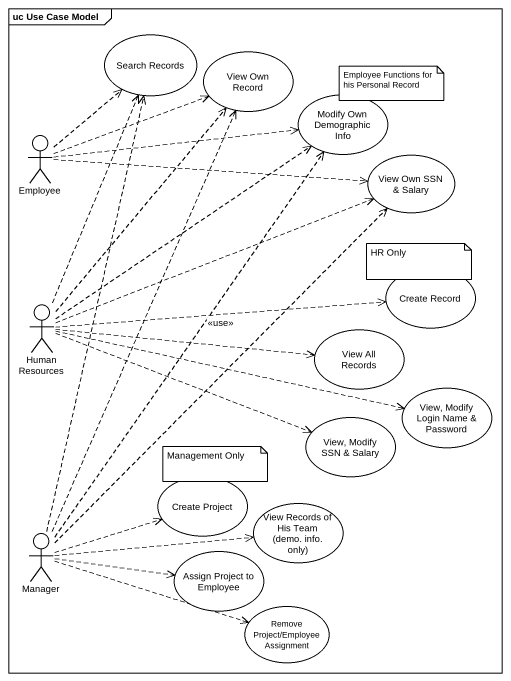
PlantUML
@startuml
mainframe uc Use Case Model
usecase "Search Records" as Search_Records
usecase "View Own Record" as View_Own_Record
usecase "Modify Own Demographic Info" as Modify_Own_Demographic_Info
actor Employee
usecase "View Own SSN & Salary" as View_Own_SSN_Salary
usecase "Create Record" as Create_Record
actor "Human Resources" as Human_Resources
usecase "View All Records" as View_All_Records
usecase "View, Modify Login Name & Password" as View_Modify_Login_Name
usecase "View, Modify SSN & Salary" as View_Modify_SSN_Salary
usecase "Create Project" as Create_Project
usecase "View Records of His Team (demo. info. only)" as View_Records_of_His_Team
actor Manager
usecase "Assign Project to Employee" as Assign_Project_to_Employee
usecase "Remove Project/Employee Assignment" as Remove_Project_Employee
Employee .up.> Search_Records
Employee .right.> View_Own_Record
Employee .right.> Modify_Own_Demographic_Info
Employee .right.> View_Own_SSN_Salary
Human_Resources .up.> Search_Records
Human_Resources .up.> View_Own_Record
Human_Resources .up.> Modify_Own_Demographic_Info
Human_Resources .right.> View_Own_SSN_Salary
Human_Resources .right.> Create_Record : <<use>>
Human_Resources .right.> View_All_Records
Human_Resources .right.> View_Modify_Login_Name
Human_Resources .right.> View_Modify_SSN_Salary
Manager .up.> Search_Records
Manager .up.> View_Own_Record
Manager .up.> Modify_Own_Demographic_Info
Manager .up.> View_Own_SSN_Salary
Manager .right.> Create_Project
Manager .right.> View_Records_of_His_Team
Manager .right.> View_Records_of_His_Team
Manager .right.> Assign_Project_to_Employee
Manager .right.> Remove_Project_Employee
note as N1
  Employee Functions for his Personal Record
end note
note as N2
  HR Only
end note
note as N3
  Management Only
end note
@enduml
